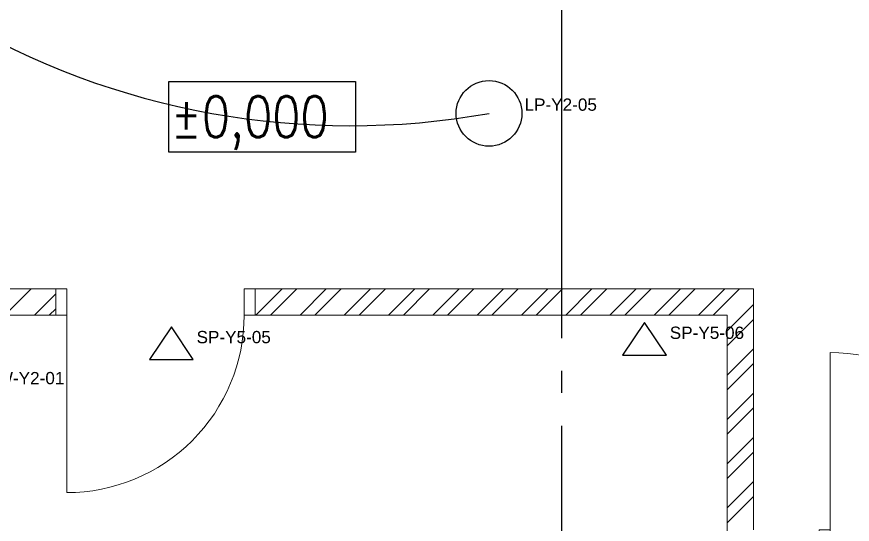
# Model space of a CAD drawing. Header units: inches. Extents: x -21163 to 11874, y -14995 to 6550.
# Drawn here: x -7238 to -3424, y -5114 to -2796 of the extents above; entities that cross this region are included whole.
import ezdxf

# ---------------------------------------------------------------- set-up
doc = ezdxf.new("R2010")
doc.units = ezdxf.units.IN
doc.header["$MEASUREMENT"] = 0
doc.linetypes.add('CONTI', pattern=[0])
doc.linetypes.add('GOST2.303 5', pattern=[24, 20, -1.5, 1, -1.5])
doc.layers.get('0').update_dxf_attribs({"color": 8})
for name, color, linetype in [('axis_dim', 8, 'CONTI'), ('LIGHTING', 4, 'Continuous'), ('SOCKETS', 1, 'Continuous'), ('TAGS', 7, 'Continuous'), ('WIRING', 4, 'Continuous')]:
    doc.layers.add(name, color=color, linetype=linetype)
for name, color, linetype, lineweight in [('doors_windows', 8, 'Continuous', 5), ('mark', 8, 'Continuous', 15), ('Wall2', 8, 'Continuous', 5)]:
    doc.layers.add(name, color=color, linetype=linetype, lineweight=lineweight)
doc.styles.add('GOST 2.304', font='CS_Gost2304.shx', dxfattribs={"width": 0.8, "oblique": 15})
doc.styles.get("Standard").update_dxf_attribs({"font": 'arial.ttf'})

# ---------------------------------------------------------------- blocks, each defined once
blk = doc.blocks.new('*U25')
at = {"color": 0, "linetype": 'ByBlock', "ltscale": 10}
blk.add_lwpolyline([(-50, 0), (-50, 810, 0.414214), (-860, 0)], format="xyb", dxfattribs=at)
at = {"color": 0}
for points in [[(-910, 0), (-860, 0), (-860, -120.6), (-910, -120.6)], [(-50, 0), (0, 0), (0, -120.6), (-50, -120.6)]]:
    blk.add_lwpolyline(points, close=True, dxfattribs=at)
blk = doc.blocks.new('*U26')
at = {"color": 0}
for points in [[(-910, 0), (-860, 0), (-860, 120.6), (-910, 120.6)], [(-50, 0), (0, 0), (0, 120.6), (-50, 120.6)]]:
    blk.add_lwpolyline(points, close=True, dxfattribs=at)
at = {"color": 0, "linetype": 'ByBlock', "ltscale": 10}
blk.add_lwpolyline([(-50, 0), (-50, -810, -0.414214), (-860, 0)], format="xyb", dxfattribs=at)

msp = doc.modelspace()

# ---------------------------------------------------------------- linework, layer by layer
at = {"layer": 'axis_dim', "linetype": 'GOST2.303 5', "lineweight": 25, "ltscale": 100}
msp.add_lwpolyline([(-4750.6, -2264), (-4750.6, -7664)], dxfattribs=at)
at = {"layer": 'LIGHTING'}
msp.add_circle((-5082.2, -3237.8), 150, dxfattribs=at)
at = {"layer": 'mark', "linetype": 'Continuous', "lineweight": 25, "ltscale": 75}
msp.add_lwpolyline([(-6544.1, -3091.9), (-5691.2, -3091.9), (-5691.2, -3414.4), (-6544.1, -3414.4)], close=True, dxfattribs=at)
at = {"layer": 'SOCKETS'}
for p, q in [((-4472.2, -4342.5), (-4272.2, -4342.5)), ((-6631.9, -4362.2), (-6431.9, -4362.2))]:
    msp.add_line(p, q, dxfattribs=at)
for points in [[(-4472.2, -4342.5), (-4272.2, -4342.5), (-4372.2, -4192.5)], [(-6631.9, -4362.2), (-6431.9, -4362.2), (-6531.9, -4212.2)]]:
    msp.add_lwpolyline(points, close=True, dxfattribs=at)
at = {"layer": 'Wall2', "ltscale": 100}
for points in [[(-7975.6, -4039.5), (-7059.6, -4039.5)], [(-7291.6, -4159.5), (-7171.6, -4039.5)], [(-7059.6, -4039.5), (-7059.6, -4159.5)], [(-6149.6, -4159.5), (-6149.6, -4039.5)], [(-6149.6, -4039.5), (-3875.6, -4039.5)], [(-6146.6, -4159.5), (-6026.6, -4039.5)], [(-6079.3, -4159.5), (-5959.3, -4039.5)], [(-5944.6, -4159.5), (-5824.6, -4039.5)], [(-5877.2, -4159.5), (-5757.2, -4039.5)], [(-5742.5, -4159.5), (-5622.5, -4039.5)], [(-5675.1, -4159.5), (-5555.1, -4039.5)], [(-5540.4, -4159.5), (-5420.4, -4039.5)], [(-5473.1, -4159.5), (-5353.1, -4039.5)], [(-5338.4, -4159.5), (-5218.4, -4039.5)], [(-5271, -4159.5), (-5151, -4039.5)], [(-5136.3, -4159.5), (-5016.3, -4039.5)], [(-5069, -4159.5), (-4949, -4039.5)], [(-4934.3, -4159.5), (-4814.3, -4039.5)], [(-4866.9, -4159.5), (-4746.9, -4039.5)], [(-4732.2, -4159.5), (-4612.2, -4039.5)], [(-4664.9, -4159.5), (-4544.9, -4039.5)], [(-4530.2, -4159.5), (-4410.2, -4039.5)], [(-4462.8, -4159.5), (-4342.8, -4039.5)], [(-4328.1, -4159.5), (-4208.1, -4039.5)], [(-4260.8, -4159.5), (-4140.8, -4039.5)], [(-4126.1, -4159.5), (-4006.1, -4039.5)], [(-4058.7, -4159.5), (-3938.7, -4039.5)], [(-3875.6, -5139.5), (-3875.6, -4039.5)], [(-7156.9, -4159.5), (-7059.6, -4062.2)], [(-3995.6, -4231.1), (-3875.6, -4111.1)], [(-7089.5, -4159.5), (-7059.6, -4129.5)], [(-7059.6, -4159.5), (-7855.6, -4159.5)], [(-3995.6, -4159.5), (-6149.6, -4159.5)], [(-3995.6, -4159.5), (-3995.6, -7489)], [(-3995.6, -4298.4), (-3875.6, -4178.4)], [(-3995.6, -4433.1), (-3875.6, -4313.1)], [(-3995.6, -4500.5), (-3875.6, -4380.5)], [(-3995.6, -4635.2), (-3875.6, -4515.2)], [(-3995.6, -4702.5), (-3875.6, -4582.5)], [(-3995.6, -4837.2), (-3875.6, -4717.2)], [(-3995.6, -4904.6), (-3875.6, -4784.6)], [(-3995.6, -5039.3), (-3875.6, -4919.3)], [(-3995.6, -5106.6), (-3875.6, -4986.6)]]:
    msp.add_lwpolyline(points, dxfattribs=at)
at = {"layer": 'WIRING'}
for points in [[(-7532.1, -2796.4, 0.18), (-5082.2, -3237.8)], [(-7475.8, -4519.5, 0.18), (-6827.9, -5833.8)]]:
    msp.add_lwpolyline(points, format="xyb", dxfattribs=at)

# ---------------------------------------------------------------- block references
at = {"layer": 'doors_windows', "color": 8, "xscale": -1, "rotation": 359.9999936264059}
for name, p in [('*U26', (-7059.6, -4159.5)), ('*U25', (-3575.6, -5139.5))]:
    msp.add_blockref(name, p, dxfattribs=at)

# ---------------------------------------------------------------- texts
at = {"layer": 'mark', "linetype": 'Continuous', "lineweight": 25, "ltscale": 75, "insert": (-6534.7, -3159.4), "char_height": 187.5, "width": 759.467, "attachment_point": 1, "style": 'GOST 2.304'}
msp.add_mtext('{\\Fsimplex|c0;\\Q0.2618;%%P\\Fsimplex|c204;0,000}', dxfattribs=at)
at = {"layer": 'TAGS'}
for s, p in [('LP-Y2-05', (-4920.2, -3225.8)), ('SP-Y5-05', (-6416.9, -4287.2)), ('SP-Y5-06', (-4257.2, -4267.5)), ('SW-Y2-01', (-7380.8, -4474.5))]:
    msp.add_text(s, height=56, dxfattribs=at).set_placement(p)

doc.saveas('drawing.dxf')
